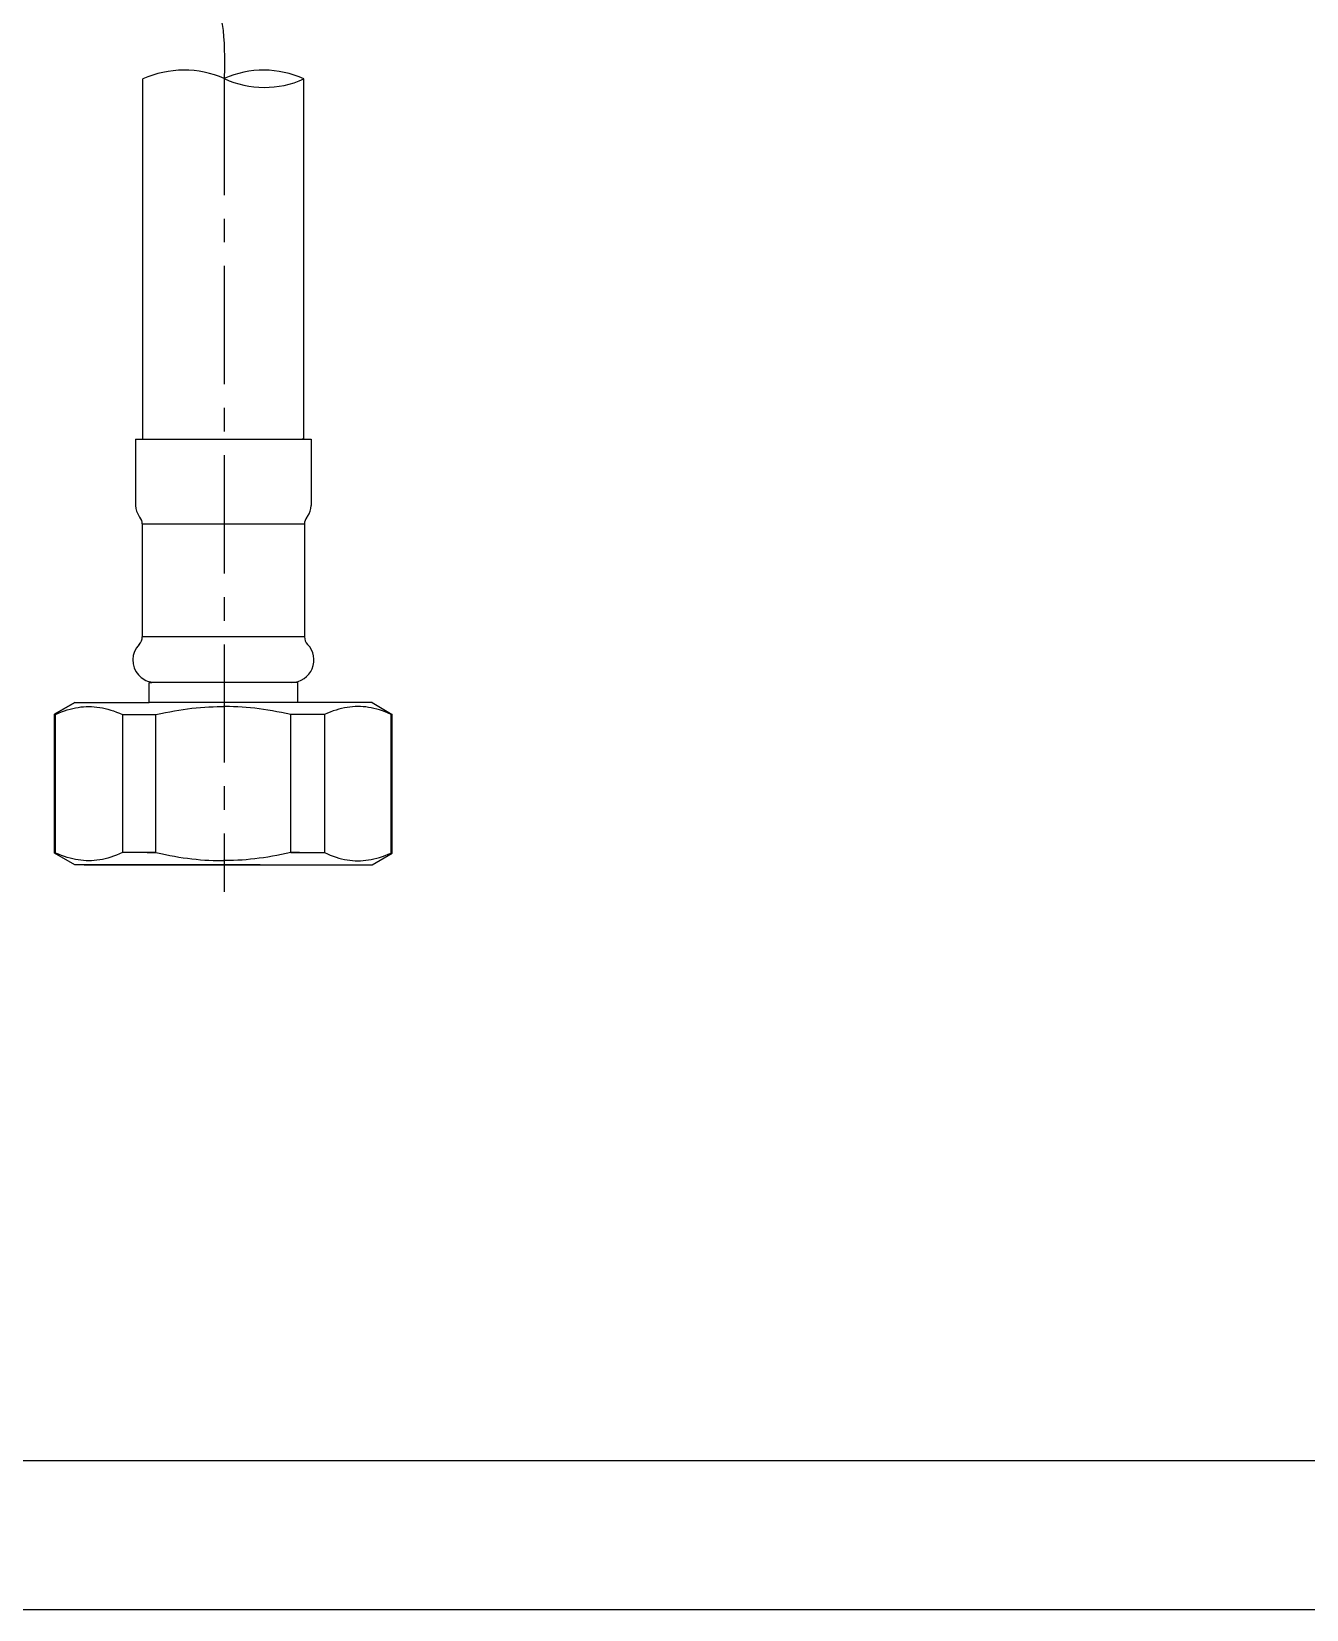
# Model space of a CAD drawing. Extents: x 21489 to 22083, y -3026 to -2606.
# Drawn here: x 21658.2 to 21752.5, y -3026.2 to -2909.5 of the extents above; entities that cross this region are included whole.
import ezdxf

# ---------------------------------------------------------------- set-up
doc = ezdxf.new("R2010")
doc.units = 0
doc.header["$LTSCALE"] = 7
doc.header["$MEASUREMENT"] = 0
doc.linetypes.add('CENTER', pattern=[2, 1.25, -0.25, 0.25, -0.25])
doc.layers.get('0').update_dxf_attribs({"color": 2, "linetype": 'CONTINUOUS'})
for name, color, linetype in [('CL', 1, 'CENTER'), ('D', 2, 'CONTINUOUS'), ('DWG', 7, 'CONTINUOUS'), ('HT', 3, 'CONTINUOUS'), ('TXT', 4, 'CONTINUOUS')]:
    doc.layers.add(name, color=color, linetype=linetype)

msp = doc.modelspace()

# ---------------------------------------------------------------- linework, layer by layer
at = {"linetype": 'Continuous'}
msp.add_lwpolyline([(21489.31243, -3026.23662), (22083.31243, -3026.23662), (22083.31243, -2606.23662), (21489.31243, -2606.23662)], close=True, dxfattribs=at)
at = {"color": 2, "linetype": 'Continuous'}
for centre, radius, start, end in [((21669.4803, -2919.72467), 7.38726, 66.1629458, 114.2535547), ((21675.38186, -2919.40751), 7.06941, 65.2119599, 114.361628), ((21675.42972, -2906.54435), 7.07408, 245.2292437, 294.3443442)]:
    msp.add_arc(centre, radius, start, end, dxfattribs=at)
at = {"layer": 'CL'}
msp.add_line((21672.46576, -2912.82914), (21672.46576, -2973.13806), dxfattribs=at)
msp.add_spline([(21660.56506, -2898.06816), (21663.86686, -2904.44075), (21671.02118, -2906.24666), (21672.46576, -2912.82914)], degree=3, dxfattribs=at)
at = {"layer": 'D'}
for p, q in [((21666.3958, -2945.91503), (21678.3958, -2945.91503)), ((21678.3958, -2954.27207), (21666.3958, -2954.27207))]:
    msp.add_line(p, q, dxfattribs=at)
at = {"layer": 'DWG'}
for p, q in [((21666.4458, -2939.63806), (21666.4458, -2912.98944)), ((21678.3458, -2939.63806), (21678.3458, -2912.98944)), ((21665.8958, -2939.63806), (21665.8958, -2944.55243)), ((21665.8958, -2939.63806), (21678.8958, -2939.63806)), ((21678.8958, -2939.63806), (21678.8958, -2944.55243)), ((21666.22455, -2945.42038), (21666.17408, -2945.35624)), ((21678.56705, -2945.42038), (21678.61751, -2945.35624)), ((21666.3958, -2945.91503), (21666.3958, -2954.27207)), ((21678.3958, -2945.91503), (21678.3958, -2954.27207)), ((21666.8958, -2957.63806), (21667.09273, -2957.63806)), ((21666.8958, -2959.13806), (21666.8958, -2957.63806)), ((21677.8958, -2957.63806), (21667.09273, -2957.63806)), ((21677.8958, -2959.13806), (21677.8958, -2957.63806)), ((21659.8958, -2960.00321), (21661.39429, -2959.13806)), ((21661.39423, -2959.13806), (21659.89585, -2960.00315)), ((21660.63306, -2959.74586), (21660.84314, -2959.67707)), ((21660.84314, -2959.67707), (21661.05028, -2959.61701)), ((21661.05028, -2959.61701), (21661.25489, -2959.56546)), ((21661.25489, -2959.56546), (21661.45735, -2959.52223)), ((21661.39429, -2959.13806), (21661.39423, -2959.13806)), ((21661.39429, -2959.13806), (21666.6458, -2959.13806)), ((21661.45735, -2959.52223), (21661.65806, -2959.48716)), ((21661.65806, -2959.48716), (21661.85737, -2959.46013)), ((21661.85737, -2959.46013), (21662.05565, -2959.44104)), ((21662.05565, -2959.44104), (21662.25325, -2959.42982)), ((21662.25325, -2959.42982), (21662.45053, -2959.42644)), ((21662.45053, -2959.42644), (21662.64784, -2959.43087)), ((21662.64784, -2959.43087), (21662.84551, -2959.44314)), ((21662.84551, -2959.44314), (21663.04391, -2959.46329)), ((21663.04391, -2959.46329), (21663.24339, -2959.4914)), ((21663.24339, -2959.4914), (21663.4443, -2959.52755)), ((21663.4443, -2959.52755), (21663.64703, -2959.57188)), ((21663.64703, -2959.57188), (21663.85196, -2959.62456)), ((21663.85196, -2959.62456), (21664.05947, -2959.68578)), ((21664.05947, -2959.68578), (21664.26998, -2959.75576)), ((21666.6458, -2959.13806), (21666.8958, -2959.13806)), ((21683.39423, -2959.13806), (21666.8958, -2959.13806)), ((21668.77347, -2959.74761), (21669.10306, -2959.69284)), ((21669.10306, -2959.69284), (21669.42892, -2959.64345)), ((21669.42892, -2959.64345), (21669.75144, -2959.59933)), ((21669.75144, -2959.59933), (21670.07102, -2959.56037)), ((21670.07102, -2959.56037), (21670.38802, -2959.52651)), ((21670.38802, -2959.52651), (21670.70281, -2959.49765)), ((21670.70281, -2959.49765), (21671.01575, -2959.47374)), ((21671.01575, -2959.47374), (21671.32718, -2959.45471)), ((21671.32718, -2959.45471), (21671.63745, -2959.44054)), ((21671.63745, -2959.44054), (21671.9469, -2959.43119)), ((21671.9469, -2959.43119), (21672.25587, -2959.42664)), ((21672.25587, -2959.42664), (21672.3958, -2959.42675)), ((21672.53573, -2959.42664), (21672.3958, -2959.42675)), ((21672.84469, -2959.43119), (21672.53573, -2959.42664)), ((21673.15414, -2959.44054), (21672.84469, -2959.43119)), ((21673.46442, -2959.45471), (21673.15414, -2959.44054)), ((21673.77585, -2959.47374), (21673.46442, -2959.45471)), ((21674.08879, -2959.49765), (21673.77585, -2959.47374)), ((21674.40358, -2959.52651), (21674.08879, -2959.49765)), ((21674.72058, -2959.56037), (21674.40358, -2959.52651)), ((21675.04016, -2959.59933), (21674.72058, -2959.56037)), ((21675.36268, -2959.64345), (21675.04016, -2959.59933)), ((21675.68854, -2959.69284), (21675.36268, -2959.64345)), ((21676.01813, -2959.74761), (21675.68854, -2959.69284)), ((21680.73213, -2959.68578), (21680.52162, -2959.75576)), ((21680.93964, -2959.62456), (21680.73213, -2959.68578)), ((21681.14456, -2959.57188), (21680.93964, -2959.62456)), ((21681.34729, -2959.52755), (21681.14456, -2959.57188)), ((21681.54821, -2959.4914), (21681.34729, -2959.52755)), ((21681.74769, -2959.46329), (21681.54821, -2959.4914)), ((21681.94609, -2959.44314), (21681.74769, -2959.46329)), ((21682.14376, -2959.43087), (21681.94609, -2959.44314)), ((21682.34106, -2959.42644), (21682.14376, -2959.43087)), ((21682.53834, -2959.42982), (21682.34106, -2959.42644)), ((21682.73595, -2959.44104), (21682.53834, -2959.42982)), ((21682.93423, -2959.46013), (21682.73595, -2959.44104)), ((21683.13354, -2959.48716), (21682.93423, -2959.46013)), ((21683.33424, -2959.52223), (21683.13354, -2959.48716)), ((21683.53671, -2959.56546), (21683.33424, -2959.52223)), ((21683.39423, -2959.13806), (21684.89575, -2960.00496)), ((21683.74131, -2959.61701), (21683.53671, -2959.56546)), ((21683.94845, -2959.67707), (21683.74131, -2959.61701)), ((21684.15853, -2959.74586), (21683.94845, -2959.67707)), ((21659.8958, -2960.00321), (21659.89585, -2960.00315)), ((21659.8958, -2970.27372), (21659.8958, -2960.00321)), ((21659.8958, -2970.27011), (21659.8958, -2960.00501)), ((21659.89585, -2960.00496), (21659.89583, -2960.00506)), ((21659.89583, -2960.00506), (21659.8961, -2960.00516)), ((21659.8961, -2960.00516), (21659.89669, -2960.00526)), ((21659.89669, -2960.00526), (21659.89757, -2960.00536)), ((21659.89757, -2960.00536), (21659.89876, -2960.00546)), ((21659.89876, -2960.00546), (21659.90026, -2960.00556)), ((21659.90026, -2960.00556), (21659.90206, -2960.00566)), ((21659.90206, -2960.00566), (21659.90417, -2960.00577)), ((21659.90417, -2960.00577), (21659.90659, -2960.00587)), ((21659.90659, -2960.00587), (21659.90932, -2960.00597)), ((21659.90932, -2960.00597), (21659.91236, -2960.00607)), ((21659.91236, -2960.00607), (21659.91572, -2960.00617)), ((21659.91572, -2960.00617), (21659.91939, -2960.00627)), ((21659.91939, -2960.00627), (21659.92337, -2960.00638)), ((21659.92337, -2960.00638), (21659.92767, -2960.00648)), ((21659.92767, -2960.00648), (21659.93229, -2960.00658)), ((21659.93229, -2960.00658), (21659.93722, -2960.00668)), ((21659.93722, -2960.00668), (21659.94248, -2960.00679)), ((21659.94248, -2960.00679), (21659.94805, -2960.00689)), ((21659.94805, -2960.00689), (21659.95395, -2960.00699)), ((21659.95395, -2960.00699), (21659.96017, -2960.00709)), ((21659.96017, -2960.00709), (21659.96671, -2960.0072)), ((21659.96671, -2960.0072), (21659.97358, -2960.0073)), ((21659.97358, -2960.0073), (21659.98077, -2960.0074)), ((21659.98077, -2960.0074), (21660.20234, -2959.91071)), ((21659.98077, -2970.26533), (21659.98077, -2960.0074)), ((21660.20234, -2959.91071), (21660.41961, -2959.82364)), ((21660.41961, -2959.82364), (21660.63306, -2959.74586)), ((21664.26998, -2959.75576), (21664.48391, -2959.83476)), ((21664.48391, -2959.83476), (21664.70173, -2959.9231)), ((21664.70173, -2959.9231), (21664.92391, -2960.02112)), ((21664.92391, -2960.02112), (21665.0192, -2960.02123)), ((21664.92391, -2960.02112), (21664.92391, -2970.23795)), ((21665.0192, -2960.02123), (21665.11533, -2960.02133)), ((21665.11533, -2960.02133), (21665.21227, -2960.02144)), ((21665.21227, -2960.02144), (21665.31001, -2960.02154)), ((21665.31001, -2960.02154), (21665.40854, -2960.02165)), ((21665.40854, -2960.02165), (21665.50784, -2960.02175)), ((21665.50784, -2960.02175), (21665.6079, -2960.02185)), ((21665.6079, -2960.02185), (21665.7087, -2960.02195)), ((21665.7087, -2960.02195), (21665.81021, -2960.02204)), ((21665.81021, -2960.02204), (21665.91244, -2960.02214)), ((21665.91244, -2960.02214), (21666.01536, -2960.02223)), ((21666.01536, -2960.02223), (21666.11896, -2960.02232)), ((21666.11896, -2960.02232), (21666.22322, -2960.02241)), ((21666.22322, -2960.02241), (21666.32812, -2960.0225)), ((21666.32812, -2960.0225), (21666.43366, -2960.02259)), ((21666.43366, -2960.02259), (21666.53981, -2960.02268)), ((21666.53981, -2960.02268), (21666.64656, -2960.02276)), ((21666.64656, -2960.02276), (21666.7539, -2960.02284)), ((21666.7539, -2960.02284), (21666.8618, -2960.02292)), ((21666.8618, -2960.02292), (21666.97026, -2960.023)), ((21666.97026, -2960.023), (21667.07925, -2960.02308)), ((21667.07925, -2960.02308), (21667.18877, -2960.02316)), ((21667.18877, -2960.02316), (21667.29879, -2960.02323)), ((21667.29879, -2960.02323), (21667.4093, -2960.0233)), ((21667.4093, -2960.0233), (21667.75811, -2959.94558)), ((21667.4093, -2970.23358), (21667.4093, -2960.0233)), ((21667.75811, -2959.94558), (21668.10143, -2959.87384)), ((21668.10143, -2959.87384), (21668.43974, -2959.8079)), ((21668.43974, -2959.8079), (21668.77347, -2959.74761)), ((21676.35186, -2959.8079), (21676.01813, -2959.74761)), ((21676.69016, -2959.87384), (21676.35186, -2959.8079)), ((21677.03349, -2959.94558), (21676.69016, -2959.87384)), ((21677.38229, -2960.0233), (21677.03349, -2959.94558)), ((21677.49281, -2960.02323), (21677.38229, -2960.0233)), ((21677.38229, -2970.23358), (21677.38229, -2960.0233)), ((21677.60283, -2960.02316), (21677.49281, -2960.02323)), ((21677.71235, -2960.02308), (21677.60283, -2960.02316)), ((21677.82134, -2960.023), (21677.71235, -2960.02308)), ((21677.9298, -2960.02292), (21677.82134, -2960.023)), ((21678.0377, -2960.02284), (21677.9298, -2960.02292)), ((21678.14503, -2960.02276), (21678.0377, -2960.02284)), ((21678.25179, -2960.02268), (21678.14503, -2960.02276)), ((21678.35794, -2960.02259), (21678.25179, -2960.02268)), ((21678.46347, -2960.0225), (21678.35794, -2960.02259)), ((21678.56838, -2960.02241), (21678.46347, -2960.0225)), ((21678.67264, -2960.02232), (21678.56838, -2960.02241)), ((21678.77623, -2960.02223), (21678.67264, -2960.02232)), ((21678.87916, -2960.02214), (21678.77623, -2960.02223)), ((21678.98138, -2960.02204), (21678.87916, -2960.02214)), ((21679.0829, -2960.02195), (21678.98138, -2960.02204)), ((21679.1837, -2960.02185), (21679.0829, -2960.02195)), ((21679.28375, -2960.02175), (21679.1837, -2960.02185)), ((21679.38305, -2960.02165), (21679.28375, -2960.02175)), ((21679.48158, -2960.02154), (21679.38305, -2960.02165)), ((21679.57933, -2960.02144), (21679.48158, -2960.02154)), ((21679.67627, -2960.02133), (21679.57933, -2960.02144)), ((21679.77239, -2960.02123), (21679.67627, -2960.02133)), ((21679.86769, -2960.02112), (21679.77239, -2960.02123)), ((21680.08986, -2959.9231), (21679.86769, -2960.02112)), ((21679.86769, -2960.02112), (21679.86769, -2970.23795)), ((21680.30768, -2959.83476), (21680.08986, -2959.9231)), ((21680.52162, -2959.75576), (21680.30768, -2959.83476)), ((21684.37199, -2959.82364), (21684.15853, -2959.74586)), ((21684.58926, -2959.91071), (21684.37199, -2959.82364)), ((21684.81082, -2960.0074), (21684.58926, -2959.91071)), ((21684.81802, -2960.0073), (21684.81082, -2960.0074)), ((21684.81082, -2970.26533), (21684.81082, -2960.0074)), ((21684.82488, -2960.0072), (21684.81802, -2960.0073)), ((21684.83143, -2960.00709), (21684.82488, -2960.0072)), ((21684.83765, -2960.00699), (21684.83143, -2960.00709)), ((21684.84354, -2960.00689), (21684.83765, -2960.00699)), ((21684.84912, -2960.00679), (21684.84354, -2960.00689)), ((21684.85437, -2960.00668), (21684.84912, -2960.00679)), ((21684.85931, -2960.00658), (21684.85437, -2960.00668)), ((21684.86392, -2960.00648), (21684.85931, -2960.00658)), ((21684.86822, -2960.00638), (21684.86392, -2960.00648)), ((21684.87221, -2960.00627), (21684.86822, -2960.00638)), ((21684.87588, -2960.00617), (21684.87221, -2960.00627)), ((21684.87923, -2960.00607), (21684.87588, -2960.00617)), ((21684.88227, -2960.00597), (21684.87923, -2960.00607)), ((21684.885, -2960.00587), (21684.88227, -2960.00597)), ((21684.88743, -2960.00577), (21684.885, -2960.00587)), ((21684.88954, -2960.00566), (21684.88743, -2960.00577)), ((21684.89134, -2960.00556), (21684.88954, -2960.00566)), ((21684.89284, -2960.00546), (21684.89134, -2960.00556)), ((21684.89403, -2960.00536), (21684.89284, -2960.00546)), ((21684.89491, -2960.00526), (21684.89403, -2960.00536)), ((21684.89549, -2960.00516), (21684.89491, -2960.00526)), ((21684.89577, -2960.00506), (21684.89549, -2960.00516)), ((21684.89575, -2960.00496), (21684.89577, -2960.00506)), ((21684.8958, -2970.27011), (21684.8958, -2960.00501)), ((21659.89592, -2970.26993), (21659.8958, -2970.27013)), ((21659.8958, -2970.27013), (21659.896, -2970.27034)), ((21661.3929, -2971.13806), (21659.8958, -2970.27372)), ((21659.8958, -2970.27373), (21659.8958, -2970.27372)), ((21659.8958, -2970.27374), (21659.8958, -2970.27373)), ((21659.8958, -2970.27375), (21659.8958, -2970.27374)), ((21659.8958, -2970.27376), (21659.8958, -2970.27375)), ((21659.89581, -2970.27377), (21659.8958, -2970.27376)), ((21659.89581, -2970.27378), (21659.89581, -2970.27377)), ((21659.89582, -2970.27379), (21659.89581, -2970.27378)), ((21659.89582, -2970.2738), (21659.89582, -2970.27379)), ((21659.89583, -2970.27381), (21659.89582, -2970.2738)), ((21659.89583, -2970.27382), (21659.89583, -2970.27381)), ((21659.89584, -2970.27383), (21659.89583, -2970.27382)), ((21659.89585, -2970.27384), (21659.89584, -2970.27383)), ((21659.89586, -2970.27385), (21659.89585, -2970.27384)), ((21659.89587, -2970.27386), (21659.89586, -2970.27385)), ((21659.89588, -2970.27387), (21659.89587, -2970.27386)), ((21659.89589, -2970.27388), (21659.89588, -2970.27387)), ((21659.8959, -2970.27389), (21659.89589, -2970.27388)), ((21659.89591, -2970.2739), (21659.8959, -2970.27389)), ((21659.89593, -2970.27391), (21659.89591, -2970.2739)), ((21659.89635, -2970.26972), (21659.89592, -2970.26993)), ((21659.89594, -2970.27392), (21659.89593, -2970.27391)), ((21659.89595, -2970.27393), (21659.89594, -2970.27392)), ((21659.89597, -2970.27394), (21659.89595, -2970.27393)), ((21659.89599, -2970.27395), (21659.89597, -2970.27394)), ((21659.896, -2970.27396), (21659.89599, -2970.27395)), ((21661.39267, -2971.13806), (21659.896, -2970.27396)), ((21659.89711, -2970.26951), (21659.89635, -2970.26972)), ((21659.89818, -2970.26931), (21659.89711, -2970.26951)), ((21659.89957, -2970.2691), (21659.89818, -2970.26931)), ((21659.90128, -2970.26889), (21659.89957, -2970.2691)), ((21659.90332, -2970.26868), (21659.90128, -2970.26889)), ((21659.90568, -2970.26848), (21659.90332, -2970.26868)), ((21659.90837, -2970.26827), (21659.90568, -2970.26848)), ((21659.91138, -2970.26806), (21659.90837, -2970.26827)), ((21659.91472, -2970.26785), (21659.91138, -2970.26806)), ((21659.91839, -2970.26764), (21659.91472, -2970.26785)), ((21659.92238, -2970.26743), (21659.91839, -2970.26764)), ((21659.92671, -2970.26722), (21659.92238, -2970.26743)), ((21659.93137, -2970.26701), (21659.92671, -2970.26722)), ((21659.93637, -2970.2668), (21659.93137, -2970.26701)), ((21659.9417, -2970.26659), (21659.93637, -2970.2668)), ((21659.94737, -2970.26638), (21659.9417, -2970.26659)), ((21659.95337, -2970.26617), (21659.94737, -2970.26638)), ((21659.95971, -2970.26596), (21659.95337, -2970.26617)), ((21659.96639, -2970.26575), (21659.95971, -2970.26596)), ((21659.97341, -2970.26554), (21659.96639, -2970.26575)), ((21659.98077, -2970.26533), (21659.97341, -2970.26554)), ((21660.20198, -2970.36121), (21659.98077, -2970.26533)), ((21660.41895, -2970.44751), (21660.20198, -2970.36121)), ((21660.63213, -2970.52456), (21660.41895, -2970.44751)), ((21660.84199, -2970.59265), (21660.63213, -2970.52456)), ((21661.04894, -2970.65204), (21660.84199, -2970.59265)), ((21661.2534, -2970.70295), (21661.04894, -2970.65204)), ((21661.45574, -2970.74556), (21661.2534, -2970.70295)), ((21661.39267, -2971.13806), (21661.3929, -2971.13806)), ((21662.0958, -2971.13806), (21661.3929, -2971.13806)), ((21661.65635, -2970.78004), (21661.45574, -2970.74556)), ((21661.8556, -2970.80649), (21661.65635, -2970.78004)), ((21675.12895, -2971.13806), (21661.7338, -2971.13806)), ((21662.05385, -2970.82503), (21661.8556, -2970.80649)), ((21662.25144, -2970.8357), (21662.05385, -2970.82503)), ((21662.0958, -2971.13806), (21675.12895, -2971.13806)), ((21662.44874, -2970.83856), (21662.25144, -2970.8357)), ((21662.64608, -2970.83361), (21662.44874, -2970.83856)), ((21662.84381, -2970.82083), (21662.64608, -2970.83361)), ((21663.04229, -2970.80018), (21662.84381, -2970.82083)), ((21663.24187, -2970.77158), (21663.04229, -2970.80018)), ((21663.44291, -2970.73494), (21663.24187, -2970.77158)), ((21663.64578, -2970.69012), (21663.44291, -2970.73494)), ((21663.85087, -2970.63695), (21663.64578, -2970.69012)), ((21664.05856, -2970.57525), (21663.85087, -2970.63695)), ((21664.26927, -2970.50479), (21664.05856, -2970.57525)), ((21664.48342, -2970.42529), (21664.26927, -2970.50479)), ((21664.70148, -2970.33646), (21664.48342, -2970.42529)), ((21664.92391, -2970.23794), (21664.70148, -2970.33646)), ((21665.01923, -2970.23773), (21664.92391, -2970.23794)), ((21665.11537, -2970.23751), (21665.01923, -2970.23773)), ((21665.21234, -2970.2373), (21665.11537, -2970.23751)), ((21665.3101, -2970.2371), (21665.21234, -2970.2373)), ((21665.40864, -2970.23689), (21665.3101, -2970.2371)), ((21665.50796, -2970.23669), (21665.40864, -2970.23689)), ((21665.60803, -2970.23649), (21665.50796, -2970.23669)), ((21665.70883, -2970.23629), (21665.60803, -2970.23649)), ((21665.81036, -2970.2361), (21665.70883, -2970.23629)), ((21665.91259, -2970.23591), (21665.81036, -2970.2361)), ((21666.01551, -2970.23572), (21665.91259, -2970.23591)), ((21666.11911, -2970.23554), (21666.01551, -2970.23572)), ((21666.22337, -2970.23535), (21666.11911, -2970.23554)), ((21666.32827, -2970.23518), (21666.22337, -2970.23535)), ((21666.4338, -2970.235), (21666.32827, -2970.23518)), ((21666.53995, -2970.23483), (21666.4338, -2970.235)), ((21666.64669, -2970.23466), (21666.53995, -2970.23483)), ((21666.75401, -2970.2345), (21666.64669, -2970.23466)), ((21666.7539, -2970.23404), (21666.8618, -2970.23396)), ((21666.8619, -2970.23434), (21666.75401, -2970.2345)), ((21666.8618, -2970.23396), (21666.97026, -2970.23388)), ((21666.97034, -2970.23418), (21666.8619, -2970.23434)), ((21666.97026, -2970.23388), (21667.07925, -2970.23381)), ((21667.07932, -2970.23403), (21666.97034, -2970.23418)), ((21667.07925, -2970.23381), (21667.18877, -2970.23373)), ((21667.18882, -2970.23388), (21667.07932, -2970.23403)), ((21667.18877, -2970.23373), (21667.29879, -2970.23366)), ((21667.4093, -2970.23358), (21667.18882, -2970.23388)), ((21667.29879, -2970.23366), (21667.4093, -2970.23358)), ((21667.4093, -2970.23358), (21667.75811, -2970.31131)), ((21667.75811, -2970.31131), (21668.10143, -2970.38305)), ((21668.10143, -2970.38305), (21668.43974, -2970.44899)), ((21668.43974, -2970.44899), (21668.77347, -2970.50927)), ((21668.77347, -2970.50927), (21669.10306, -2970.56405)), ((21669.10306, -2970.56405), (21669.42892, -2970.61344)), ((21669.42892, -2970.61344), (21669.75144, -2970.65756)), ((21669.75144, -2970.65756), (21670.07102, -2970.69651)), ((21670.07102, -2970.69651), (21670.38802, -2970.73038)), ((21670.38802, -2970.73038), (21670.70281, -2970.75924)), ((21670.70281, -2970.75924), (21671.01575, -2970.78315)), ((21671.01575, -2970.78315), (21671.32718, -2970.80217)), ((21671.32718, -2970.80217), (21671.63745, -2970.81634)), ((21671.63745, -2970.81634), (21671.9469, -2970.8257)), ((21671.9469, -2970.8257), (21672.25587, -2970.83025)), ((21672.25587, -2970.83025), (21672.3958, -2970.83014)), ((21672.53573, -2970.83025), (21672.3958, -2970.83014)), ((21672.84469, -2970.8257), (21672.53573, -2970.83025)), ((21673.15414, -2970.81634), (21672.84469, -2970.8257)), ((21673.46442, -2970.80217), (21673.15414, -2970.81634)), ((21673.77585, -2970.78315), (21673.46442, -2970.80217)), ((21674.08879, -2970.75924), (21673.77585, -2970.78315)), ((21674.40358, -2970.73038), (21674.08879, -2970.75924)), ((21674.72058, -2970.69651), (21674.40358, -2970.73038)), ((21675.04016, -2970.65756), (21674.72058, -2970.69651)), ((21675.36268, -2970.61344), (21675.04016, -2970.65756)), ((21675.12895, -2971.13806), (21683.39267, -2971.13806)), ((21675.68854, -2970.56405), (21675.36268, -2970.61344)), ((21676.01813, -2970.50927), (21675.68854, -2970.56405)), ((21676.35186, -2970.44899), (21676.01813, -2970.50927)), ((21676.69016, -2970.38305), (21676.35186, -2970.44899)), ((21677.03349, -2970.31131), (21676.69016, -2970.38305)), ((21677.38229, -2970.23358), (21677.03349, -2970.31131)), ((21677.38229, -2970.23358), (21677.60278, -2970.23388)), ((21677.49281, -2970.23366), (21677.38229, -2970.23358)), ((21677.60283, -2970.23373), (21677.49281, -2970.23366)), ((21677.60278, -2970.23388), (21677.71228, -2970.23403)), ((21677.71235, -2970.23381), (21677.60283, -2970.23373)), ((21677.71228, -2970.23403), (21677.82125, -2970.23418)), ((21677.82134, -2970.23388), (21677.71235, -2970.23381)), ((21677.82125, -2970.23418), (21677.92969, -2970.23434)), ((21677.9298, -2970.23396), (21677.82134, -2970.23388)), ((21677.92969, -2970.23434), (21678.03758, -2970.2345)), ((21678.0377, -2970.23404), (21677.9298, -2970.23396)), ((21678.03758, -2970.2345), (21678.14491, -2970.23466)), ((21678.14491, -2970.23466), (21678.25165, -2970.23483)), ((21678.25165, -2970.23483), (21678.35779, -2970.235)), ((21678.35779, -2970.235), (21678.46332, -2970.23518)), ((21678.46332, -2970.23518), (21678.56823, -2970.23535)), ((21678.56823, -2970.23535), (21678.67248, -2970.23554)), ((21678.67248, -2970.23554), (21678.77608, -2970.23572)), ((21678.77608, -2970.23572), (21678.87901, -2970.23591)), ((21678.87901, -2970.23591), (21678.98124, -2970.2361)), ((21678.98124, -2970.2361), (21679.08276, -2970.23629)), ((21679.08276, -2970.23629), (21679.18357, -2970.23649)), ((21679.18357, -2970.23649), (21679.28364, -2970.23669)), ((21679.28364, -2970.23669), (21679.38295, -2970.23689)), ((21679.38295, -2970.23689), (21679.4815, -2970.2371)), ((21679.4815, -2970.2371), (21679.57926, -2970.2373)), ((21679.57926, -2970.2373), (21679.67622, -2970.23751)), ((21679.67622, -2970.23751), (21679.77237, -2970.23773)), ((21679.77237, -2970.23773), (21679.86769, -2970.23794)), ((21679.86769, -2970.23794), (21680.09012, -2970.33646)), ((21680.09012, -2970.33646), (21680.30817, -2970.42529)), ((21680.30817, -2970.42529), (21680.52233, -2970.50479)), ((21680.52233, -2970.50479), (21680.73304, -2970.57525)), ((21680.73304, -2970.57525), (21680.94073, -2970.63695)), ((21680.94073, -2970.63695), (21681.14581, -2970.69012)), ((21681.14581, -2970.69012), (21681.34868, -2970.73494)), ((21681.34868, -2970.73494), (21681.54972, -2970.77158)), ((21681.54972, -2970.77158), (21681.7493, -2970.80018)), ((21681.7493, -2970.80018), (21681.94778, -2970.82083)), ((21681.94778, -2970.82083), (21682.14552, -2970.83361)), ((21682.14552, -2970.83361), (21682.34286, -2970.83856)), ((21682.34286, -2970.83856), (21682.54015, -2970.8357)), ((21682.54015, -2970.8357), (21682.73775, -2970.82503)), ((21682.73775, -2970.82503), (21682.93599, -2970.80649)), ((21682.93599, -2970.80649), (21683.13524, -2970.78004)), ((21683.13524, -2970.78004), (21683.33586, -2970.74556)), ((21683.33586, -2970.74556), (21683.5382, -2970.70295)), ((21683.39267, -2971.13806), (21684.8956, -2970.27034)), ((21683.5382, -2970.70295), (21683.74265, -2970.65204)), ((21683.74265, -2970.65204), (21683.9496, -2970.59265)), ((21683.9496, -2970.59265), (21684.15946, -2970.52456)), ((21684.15946, -2970.52456), (21684.37265, -2970.44751)), ((21684.37265, -2970.44751), (21684.58961, -2970.36121)), ((21684.58961, -2970.36121), (21684.81082, -2970.26533)), ((21684.81082, -2970.26533), (21684.81819, -2970.26554)), ((21684.81819, -2970.26554), (21684.82521, -2970.26575)), ((21684.82521, -2970.26575), (21684.83189, -2970.26596)), ((21684.83189, -2970.26596), (21684.83823, -2970.26617)), ((21684.83823, -2970.26617), (21684.84423, -2970.26638)), ((21684.84423, -2970.26638), (21684.8499, -2970.26659)), ((21684.8499, -2970.26659), (21684.85523, -2970.2668)), ((21684.85523, -2970.2668), (21684.86022, -2970.26701)), ((21684.86022, -2970.26701), (21684.86488, -2970.26722)), ((21684.86488, -2970.26722), (21684.86921, -2970.26743)), ((21684.86921, -2970.26743), (21684.87321, -2970.26764)), ((21684.87321, -2970.26764), (21684.87688, -2970.26785)), ((21684.87688, -2970.26785), (21684.88022, -2970.26806)), ((21684.88022, -2970.26806), (21684.88323, -2970.26827)), ((21684.88323, -2970.26827), (21684.88592, -2970.26848)), ((21684.88592, -2970.26848), (21684.88828, -2970.26868)), ((21684.88828, -2970.26868), (21684.89031, -2970.26889)), ((21684.89031, -2970.26889), (21684.89203, -2970.2691)), ((21684.89203, -2970.2691), (21684.89342, -2970.26931)), ((21684.89342, -2970.26931), (21684.89449, -2970.26951)), ((21684.89449, -2970.26951), (21684.89524, -2970.26972)), ((21684.89524, -2970.26972), (21684.89568, -2970.26993)), ((21684.89579, -2970.27013), (21684.8956, -2970.27034)), ((21684.89568, -2970.26993), (21684.89579, -2970.27013))]:
    msp.add_line(p, q, dxfattribs=at)
for centre, radius, start, end in [((21667.1958, -2944.55243), 1.3, 180, 218.192902), ((21665.5958, -2945.91503), 0.8, 0, 38.192902), ((21679.1958, -2945.91503), 0.8, 141.807098, 180), ((21677.5958, -2944.55243), 1.3, 321.807098, 0), ((21667.34448, -2955.98806), 1.65, 135.5407103, 222.0731288), ((21665.5958, -2954.27207), 0.8, 315.5407103, 0), ((21677.44711, -2955.98806), 1.65, 270, 44.4592897), ((21679.1958, -2954.27207), 0.8, 180, 224.4592897), ((21667.34448, -2955.98806), 1.65, 222.0731288, 259.6550493)]:
    msp.add_arc(centre, radius, start, end, dxfattribs=at)
at = {"layer": 'HT'}
msp.add_line((21678.3458, -2939.53835), (21678.24609, -2939.63806), dxfattribs=at)
at = {"layer": 'TXT', "color": 4, "linetype": 'Continuous'}
msp.add_line((22069.31243, -3015.23662), (21515.31243, -3015.23662), dxfattribs=at)

doc.saveas('drawing.dxf')
